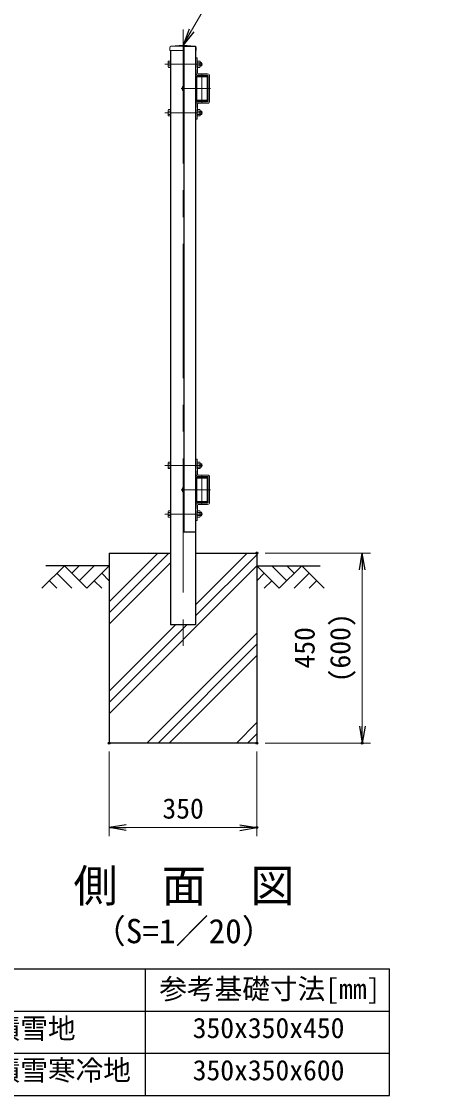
# Model space of a CAD drawing. Units: millimetres, scale not verified. Extents: x -4200 to 4200, y -2970 to 2970.
# Drawn here: x -562 to 441, y -1555 to 989 of the extents above; entities that cross this region are included whole.
import ezdxf
from ezdxf.enums import TextEntityAlignment as Align

# ---------------------------------------------------------------- set-up
doc = ezdxf.new("R2010")
doc.units = ezdxf.units.MM
doc.header["$LTSCALE"] = 10
doc.header["$PDMODE"] = 32
doc.header["$PDSIZE"] = 5
doc.linetypes.add('USER1', pattern=[50.8, 31.75, -6.35, 6.35, -6.35])
for name, color, linetype, lineweight in [('0-1_D-TTL-TXT', 7, 'Continuous', 25), ('0-2_D-BMK', 2, 'USER1', 13), ('0-3_D-DCR-HCH', 7, 'Continuous', 13), ('0-4_D-STR4', 7, 'Continuous', 25), ('0-5_D-STR1', 1, 'Continuous', 25), ('0-6_D-STR3', 3, 'Continuous', 13), ('0-7_D-BGD', 7, 'Continuous', 25), ('0-8_D-STR-DIM', 7, 'Continuous', 13), ('0-9_0', 7, 'Continuous', 25), ('0-B_D-STR-TXT', 7, 'Continuous', 13)]:
    doc.layers.add(name, color=color, linetype=linetype, lineweight=lineweight)
doc.layers.add('0-A_Defpoints', color=8, linetype='Continuous')
doc.styles.add('ＭＳ ゴシック', font='')
doc.styles.get('ＭＳ ゴシック').set_extended_font_data('MS Gothic')

# ---------------------------------------------------------------- blocks, each defined once
blk = doc.blocks.new('_Open')
at = {"layer": '0-9_0'}
blk.add_line((-10, 1.667), (0, 0), dxfattribs=at)
blk.add_lwpolyline([(-10, -1.667), (0, 0), (-10, 0)], dxfattribs=at)
blk = doc.blocks.new('MLeader4')
at = {"layer": '0-B_D-STR-TXT'}
blk.add_line((-83.28, 1080.29), (437.82, 1080.29), dxfattribs=at)
at = {"layer": '0-B_D-STR-TXT', "lineweight": 25}
blk.add_line((-152.95, 964.17), (-178.79, 932.91), dxfattribs=at)
at = {"layer": '0-B_D-STR-TXT'}
blk.add_lwpolyline([(-158.71, 967.51), (-93.28, 1080.29), (-83.28, 1080.29)], dxfattribs=at)
at = {"layer": '0-B_D-STR-TXT', "lineweight": 25}
blk.add_lwpolyline([(-164.48, 970.86), (-178.79, 932.91), (-158.71, 967.51)], dxfattribs=at)
at = {"layer": '0-B_D-STR-TXT', "style": 'ＭＳ ゴシック'}
blk.add_text('主柱 □60x30x2.3', height=48.09, dxfattribs=at).set_placement((-78.33, 1081.07), align=Align.BOTTOM_LEFT)

msp = doc.modelspace()

# ---------------------------------------------------------------- linework, layer by layer
at = {"layer": '0-2_D-BMK'}
for p, q in [((-178.79, 969.91), (-178.79, -490.09)), ((-222.19, 887.41), (-132.19, 887.41)), ((-133.79, 864.91), (-133.79, 794.91)), ((-183.35, 829.91), (-140.43, 829.91)), ((-153.79, 829.91), (-113.79, 829.91)), ((-222.19, 772.41), (-132.19, 772.41)), ((-222.19, -62.59), (-132.19, -62.59)), ((-133.79, -85.09), (-133.79, -155.09)), ((-183.35, -120.09), (-140.43, -120.09)), ((-153.79, -120.09), (-113.79, -120.09)), ((-222.19, -177.59), (-132.19, -177.59))]:
    msp.add_line(p, q, dxfattribs=at)
at = {"layer": '0-3_D-DCR-HCH'}
for p, q in [((-353.79, -411.77), (-212.11, -270.09)), ((-353.79, -385.25), (-238.62, -270.09)), ((-148.79, -392.38), (-26.49, -270.09)), ((-148.79, -418.9), (-3.79, -273.9)), ((-460.21, -300.09), (-513.42, -353.3)), ((-460.21, -300.09), (-407, -353.3)), ((-442.47, -317.82), (-424.74, -300.09)), ((-424.74, -335.56), (-389.26, -300.09)), ((-407, -353.3), (-353.79, -300.09)), ((-353.79, -438.28), (-208.79, -293.28)), ((-353.79, -650.41), (-3.79, -300.41)), ((49.43, -353.3), (-3.79, -300.09)), ((67.16, -335.56), (31.69, -300.09)), ((102.64, -300.09), (49.43, -353.3)), ((84.99, -317.92), (67.16, -300.09)), ((102.64, -300.09), (155.85, -353.3)), ((-477.95, -317.82), (-442.31, -353.3)), ((-371.52, -317.82), (-353.79, -335.48)), ((13.95, -317.82), (-3.79, -335.48)), ((120.37, -317.82), (84.74, -353.3)), ((-495.69, -335.56), (-477.87, -353.3)), ((-389.26, -335.56), (-371.44, -353.3)), ((31.69, -335.56), (13.87, -353.3)), ((138.11, -335.56), (120.29, -353.3)), ((-353.79, -623.9), (-169.98, -440.09)), ((-353.79, -597.38), (-196.49, -440.09)), ((-264.36, -720.09), (-3.79, -459.51)), ((-237.84, -720.09), (-3.79, -486.03)), ((-211.33, -720.09), (-3.79, -512.55)), ((-52.23, -720.09), (-3.79, -671.65)), ((-25.71, -720.09), (-3.79, -698.16))]:
    msp.add_line(p, q, dxfattribs=at)
at = {"layer": '0-4_D-STR4'}
for p, q in [((-353.79, -270.09), (-353.79, -720.09)), ((-353.79, -270.09), (-208.79, -270.09)), ((-148.79, -270.09), (-3.79, -270.09)), ((-3.79, -270.09), (-3.79, -720.09)), ((-3.79, -720.09), (-353.79, -720.09))]:
    msp.add_line(p, q, dxfattribs=at)
at = {"layer": '0-5_D-STR1'}
for p, q in [((-208.79, 919.91), (-208.79, -440.09)), ((-176.79, 929.91), (-176.79, -220.09)), ((-176.79, 929.91), (-148.79, 929.91)), ((-148.79, 929.91), (-148.79, -440.09)), ((-148.79, 855.31), (-148.79, 804.51)), ((-146.49, 855.31), (-146.49, 804.51)), ((-123.39, 859.91), (-144.19, 859.91)), ((-123.39, 857.61), (-144.19, 857.61)), ((-121.09, 804.51), (-121.09, 855.31)), ((-118.79, 804.51), (-118.79, 855.31)), ((-144.19, 802.21), (-123.39, 802.21)), ((-144.19, 799.91), (-123.39, 799.91)), ((-148.79, -94.69), (-148.79, -145.49)), ((-146.49, -94.69), (-146.49, -145.49)), ((-123.39, -90.09), (-144.19, -90.09)), ((-123.39, -92.39), (-144.19, -92.39)), ((-121.09, -145.49), (-121.09, -94.69)), ((-118.79, -145.49), (-118.79, -94.69)), ((-144.19, -147.79), (-123.39, -147.79)), ((-144.19, -150.09), (-123.39, -150.09)), ((-176.79, -220.09), (-148.79, -220.09)), ((-148.79, -440.09), (-208.79, -440.09))]:
    msp.add_line(p, q, dxfattribs=at)
for centre, radius, start, end in [((-144.19, 855.31), 4.6, 90, 180), ((-144.19, 855.31), 2.3, 90, 180), ((-123.39, 855.31), 4.6, 0, 90), ((-123.39, 855.31), 2.3, 0, 90), ((-144.19, 804.51), 4.6, 180, 270), ((-144.19, 804.51), 2.3, 180, 270), ((-123.39, 804.51), 2.3, 270, 0), ((-123.39, 804.51), 4.6, 270, 0), ((-144.19, -94.69), 4.6, 90, 180), ((-144.19, -94.69), 2.3, 90, 180), ((-123.39, -94.69), 4.6, 0, 90), ((-123.39, -94.69), 2.3, 0, 90), ((-144.19, -145.49), 4.6, 180, 270), ((-144.19, -145.49), 2.3, 180, 270), ((-123.39, -145.49), 2.3, 270, 0), ((-123.39, -145.49), 4.6, 270, 0)]:
    msp.add_arc(centre, radius, start, end, dxfattribs=at)
at = {"layer": '0-6_D-STR3'}
for p, q in [((-210.04, 926.91), (-210.04, 919.91)), ((-210.04, 919.91), (-176.79, 919.91)), ((-178.79, 932.91), (-207.04, 929.91)), ((-207.04, 929.91), (-150.54, 929.91)), ((-178.79, 932.91), (-150.54, 929.91)), ((-148.79, 919.91), (-147.54, 919.91)), ((-147.54, 926.91), (-147.54, 919.91)), ((-214.09, 893.71), (-213.39, 894.92)), ((-214.09, 893.71), (-214.09, 881.11)), ((-208.79, 894.92), (-213.39, 894.92)), ((-208.79, 891.17), (-213.39, 891.17)), ((-208.79, 894.92), (-208.79, 879.91)), ((-145.59, 902.49), (-148.79, 902.39)), ((-148.79, 902.39), (-147.6, 866.06)), ((-145.59, 902.49), (-144.4, 866.16)), ((-144.85, 894.92), (-139.08, 894.92)), ((-144.85, 879.91), (-144.85, 894.92)), ((-144.85, 891.17), (-139.08, 891.17)), ((-139.08, 894.92), (-138.35, 893.66)), ((-138.35, 881.16), (-138.35, 893.66)), ((-138.35, 891.41), (-134.99, 891.41)), ((-138.35, 890.66), (-134.24, 890.66)), ((-134.99, 891.41), (-133.79, 890.21)), ((-134.99, 891.41), (-134.99, 883.41)), ((-133.79, 890.21), (-133.79, 884.61)), ((-214.09, 881.11), (-213.39, 879.91)), ((-208.79, 883.66), (-213.39, 883.66)), ((-208.79, 879.91), (-213.39, 879.91)), ((-144.85, 883.66), (-139.08, 883.66)), ((-144.85, 879.91), (-139.08, 879.91)), ((-139.08, 879.91), (-138.35, 881.16)), ((-138.35, 884.16), (-134.24, 884.16)), ((-138.35, 883.41), (-134.99, 883.41)), ((-134.99, 883.41), (-133.79, 884.61)), ((-120.39, 864.61), (-142.82, 864.61)), ((-120.39, 861.41), (-142.8, 861.41)), ((-118.79, 859.81), (-118.79, 800.01)), ((-115.59, 859.81), (-115.59, 800.01)), ((-178.31, 835.16), (-176.79, 835.16)), ((-178.31, 824.66), (-176.79, 824.66)), ((-176.79, 835.16), (-176.79, 824.66)), ((-148.79, 757.43), (-147.6, 793.77)), ((-145.59, 757.33), (-144.4, 793.66)), ((-120.39, 798.41), (-142.82, 798.41)), ((-120.39, 795.21), (-142.82, 795.21)), ((-214.09, 778.71), (-213.39, 779.92)), ((-214.09, 766.11), (-214.09, 778.71)), ((-214.09, 766.11), (-213.39, 764.91)), ((-208.79, 779.92), (-213.39, 779.92)), ((-208.79, 776.17), (-213.39, 776.17)), ((-208.79, 768.66), (-213.39, 768.66)), ((-208.79, 764.91), (-213.39, 764.91)), ((-208.79, 764.91), (-208.79, 779.92)), ((-144.85, 779.92), (-139.08, 779.92)), ((-144.85, 779.92), (-144.85, 764.91)), ((-144.85, 776.17), (-139.08, 776.17)), ((-144.85, 768.66), (-139.08, 768.66)), ((-144.85, 764.91), (-139.08, 764.91)), ((-139.08, 779.92), (-138.35, 778.66)), ((-139.08, 764.91), (-138.35, 766.16)), ((-138.35, 778.66), (-138.35, 766.16)), ((-138.35, 776.41), (-134.99, 776.41)), ((-138.35, 775.66), (-134.24, 775.66)), ((-138.35, 769.16), (-134.24, 769.16)), ((-138.35, 768.41), (-134.99, 768.41)), ((-134.99, 776.41), (-133.79, 775.21)), ((-134.99, 768.41), (-134.99, 776.41)), ((-134.99, 768.41), (-133.79, 769.61)), ((-133.79, 769.61), (-133.79, 775.21)), ((-145.59, 757.33), (-148.79, 757.43)), ((-145.59, -47.51), (-148.79, -47.61)), ((-148.79, -47.61), (-147.6, -83.94)), ((-145.59, -47.51), (-144.4, -83.84)), ((-214.09, -56.29), (-213.39, -55.08)), ((-214.09, -56.29), (-214.09, -68.89)), ((-214.09, -68.89), (-213.39, -70.09)), ((-208.79, -55.08), (-213.39, -55.08)), ((-208.79, -58.83), (-213.39, -58.83)), ((-208.79, -66.34), (-213.39, -66.34)), ((-208.79, -70.09), (-213.39, -70.09)), ((-208.79, -55.08), (-208.79, -70.09)), ((-144.85, -55.08), (-139.08, -55.08)), ((-144.85, -70.09), (-144.85, -55.08)), ((-144.85, -58.83), (-139.08, -58.83)), ((-144.85, -66.34), (-139.08, -66.34)), ((-144.85, -70.09), (-139.08, -70.09)), ((-139.08, -55.08), (-138.35, -56.34)), ((-139.08, -70.09), (-138.35, -68.84)), ((-138.35, -68.84), (-138.35, -56.34)), ((-138.35, -58.59), (-134.99, -58.59)), ((-138.35, -59.34), (-134.24, -59.34)), ((-138.35, -65.84), (-134.24, -65.84)), ((-138.35, -66.59), (-134.99, -66.59)), ((-134.99, -58.59), (-133.79, -59.79)), ((-134.99, -58.59), (-134.99, -66.59)), ((-134.99, -66.59), (-133.79, -65.39)), ((-133.79, -59.79), (-133.79, -65.39)), ((-120.39, -85.39), (-142.82, -85.39)), ((-120.39, -88.59), (-142.8, -88.59)), ((-118.79, -90.19), (-118.79, -149.99)), ((-115.59, -90.19), (-115.59, -149.99)), ((-178.31, -114.84), (-176.79, -114.84)), ((-178.31, -125.34), (-176.79, -125.34)), ((-176.79, -114.84), (-176.79, -125.34)), ((-120.39, -151.59), (-142.82, -151.59)), ((-214.09, -171.29), (-213.39, -170.08)), ((-214.09, -183.89), (-214.09, -171.29)), ((-208.79, -170.08), (-213.39, -170.08)), ((-208.79, -173.83), (-213.39, -173.83)), ((-208.79, -185.09), (-208.79, -170.08)), ((-148.79, -192.57), (-147.6, -156.23)), ((-145.59, -192.67), (-144.4, -156.34)), ((-144.85, -170.08), (-139.08, -170.08)), ((-144.85, -170.08), (-144.85, -185.09)), ((-144.85, -173.83), (-139.08, -173.83)), ((-120.39, -154.79), (-142.82, -154.79)), ((-139.08, -170.08), (-138.35, -171.34)), ((-138.35, -171.34), (-138.35, -183.84)), ((-138.35, -173.59), (-134.99, -173.59)), ((-138.35, -174.34), (-134.24, -174.34)), ((-134.99, -173.59), (-133.79, -174.79)), ((-134.99, -181.59), (-134.99, -173.59)), ((-133.79, -180.39), (-133.79, -174.79)), ((-214.09, -183.89), (-213.39, -185.09)), ((-208.79, -181.34), (-213.39, -181.34)), ((-208.79, -185.09), (-213.39, -185.09)), ((-145.59, -192.67), (-148.79, -192.57)), ((-144.85, -181.34), (-139.08, -181.34)), ((-144.85, -185.09), (-139.08, -185.09)), ((-139.08, -185.09), (-138.35, -183.84)), ((-138.35, -180.84), (-134.24, -180.84)), ((-138.35, -181.59), (-134.99, -181.59)), ((-134.99, -181.59), (-133.79, -180.39))]:
    msp.add_line(p, q, dxfattribs=at)
for centre, radius, start, end in [((-207.04, 926.91), 3, 90, 180), ((-150.54, 926.91), 3, 0, 90), ((-210.65, 893.04), 3.32, 145.61585, 214.38415), ((-201.55, 887.41), 12.42, 162.4121, 197.5879), ((-141.82, 893.04), 3.32, 325.61586, 34.38414), ((-150.92, 887.41), 12.42, 342.4121, 17.5879), ((-210.65, 881.78), 3.32, 145.61585, 214.38415), ((-142.8, 866.21), 4.8, 181.86644, 270), ((-142.8, 866.21), 1.6, 181.86644, 270), ((-141.82, 881.78), 3.32, 325.61585, 34.38416), ((-120.39, 859.81), 4.8, 0, 90), ((-120.39, 859.81), 1.6, 0, 90), ((-166.69, 829.91), 14, 163.92714, 196.07286), ((-178.31, 833.26), 1.9, 90, 163.92714), ((-178.31, 826.56), 1.9, 196.07286, 270), ((-142.8, 793.61), 4.8, 90, 178.13356), ((-142.8, 793.61), 1.6, 90, 178.13356), ((-120.39, 800.01), 1.6, 270, 0), ((-120.39, 800.01), 4.8, 270, 0), ((-210.65, 778.04), 3.32, 145.61585, 214.38415), ((-201.55, 772.41), 12.42, 162.4121, 197.5879), ((-210.65, 766.78), 3.32, 145.61585, 214.38415), ((-141.82, 778.04), 3.32, 325.61584, 34.38415), ((-150.92, 772.41), 12.42, 342.4121, 17.5879), ((-141.82, 766.78), 3.32, 325.61586, 34.38414), ((-210.65, -56.96), 3.32, 145.61585, 214.38415), ((-201.55, -62.59), 12.42, 162.4121, 197.5879), ((-210.65, -68.22), 3.32, 145.61585, 214.38415), ((-141.82, -56.96), 3.32, 325.61586, 34.38414), ((-150.92, -62.59), 12.42, 342.4121, 17.5879), ((-141.82, -68.22), 3.32, 325.61585, 34.38416), ((-142.8, -83.79), 4.8, 181.86644, 270), ((-142.8, -83.79), 1.6, 181.86644, 270), ((-120.39, -90.19), 4.8, 0, 90), ((-120.39, -90.19), 1.6, 0, 90), ((-166.69, -120.09), 14, 163.92714, 196.07286), ((-178.31, -116.74), 1.9, 90, 163.92714), ((-178.31, -123.44), 1.9, 196.07286, 270), ((-142.8, -156.39), 4.8, 90, 178.13356), ((-120.39, -149.99), 1.6, 270, 0), ((-120.39, -149.99), 4.8, 270, 0), ((-210.65, -171.96), 3.32, 145.61585, 214.38415), ((-201.55, -177.59), 12.42, 162.4121, 197.5879), ((-142.8, -156.39), 1.6, 90, 178.13356), ((-141.82, -171.96), 3.32, 325.61584, 34.38415), ((-150.92, -177.59), 12.42, 342.4121, 17.5879), ((-210.65, -183.22), 3.32, 145.61585, 214.38415), ((-141.82, -183.22), 3.32, 325.61586, 34.38414)]:
    msp.add_arc(centre, radius, start, end, dxfattribs=at)
at = {"layer": '0-7_D-BGD'}
for p, q in [((-353.79, -300.09), (-503.79, -300.09)), ((-3.79, -300.09), (146.21, -300.09))]:
    msp.add_line(p, q, dxfattribs=at)
at = {"layer": '0-8_D-STR-DIM'}
for p, q in [((16.21, -270.09), (266.21, -270.09)), ((246.21, -310.09), (246.21, -680.09)), ((16.21, -720.09), (266.21, -720.09)), ((-353.79, -740.09), (-353.79, -940.09)), ((-3.79, -740.09), (-3.79, -940.09)), ((-313.79, -920.09), (-43.79, -920.09))]:
    msp.add_line(p, q, dxfattribs=at)
at = {"layer": '0-9_0'}
for p, q in [((-668.79, -1254.61), (311.21, -1254.61)), ((-268.79, -1254.61), (-268.79, -1554.61)), ((311.21, -1554.61), (311.21, -1254.61)), ((-668.79, -1354.61), (311.21, -1354.61)), ((-668.79, -1454.61), (311.21, -1454.61)), ((-668.79, -1554.61), (311.21, -1554.61))]:
    msp.add_line(p, q, dxfattribs=at)
at = {"layer": '0-A_Defpoints'}
for p in [(-3.79, -270.09), (-353.79, -720.09), (-3.79, -720.09), (-3.79, -720.09), (246.21, -720.09), (-3.79, -920.09)]:
    msp.add_point(p, dxfattribs=at)

# ---------------------------------------------------------------- block references
at = {"layer": '0-8_D-STR-DIM', "xscale": 4, "yscale": 4}
for p, rotation in [((246.21, -270.09), 90), ((246.21, -720.09), 270), ((-353.79, -920.09), 180)]:
    msp.add_blockref('_Open', p, dxfattribs=dict(at, rotation=rotation))
msp.add_blockref('_Open', (-3.79, -920.09), dxfattribs=at)
at = {"layer": '0-B_D-STR-TXT'}
msp.add_blockref('MLeader4', (0, 0), dxfattribs=at)

# ---------------------------------------------------------------- texts
at = {"layer": '0-1_D-TTL-TXT', "style": 'ＭＳ ゴシック'}
for s, height, p in [('側  面  図', 76.98, (-438.69, -1119.37)), ('（S=1／20）', 57.7, (-393.21, -1211.35)), ('参考基礎寸法[mm]', 48.09, (-235.14, -1340.63)), ('積雪地', 48.09, (-630.32, -1434.3)), ('350x350x450', 48.09, (-155.82, -1433.05)), ('積雪寒冷地', 48.09, (-630.32, -1533.28)), ('350x350x600', 48.09, (-155.82, -1533.05))]:
    msp.add_text(s, height=height, dxfattribs=at).set_placement(p, align=Align.BOTTOM_LEFT)
at = {"layer": '0-8_D-STR-DIM', "style": 'ＭＳ ゴシック'}
for s, p in [('(600)', (232.35, -576.19)), ('450', (147.77, -543.59))]:
    msp.add_text(s, height=48.09, rotation=90, dxfattribs=at).set_placement(p, align=Align.BOTTOM_LEFT)
msp.add_text('350', height=48.09, dxfattribs=at).set_placement((-227.66, -913.34), align=Align.BOTTOM_LEFT)

doc.saveas('drawing.dxf')
